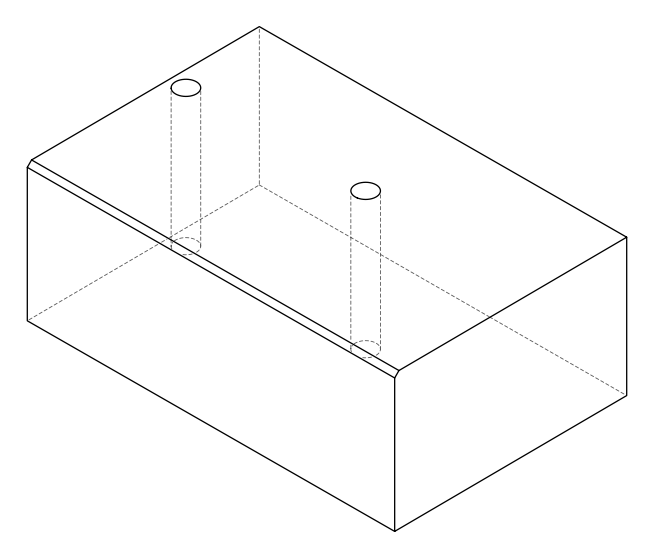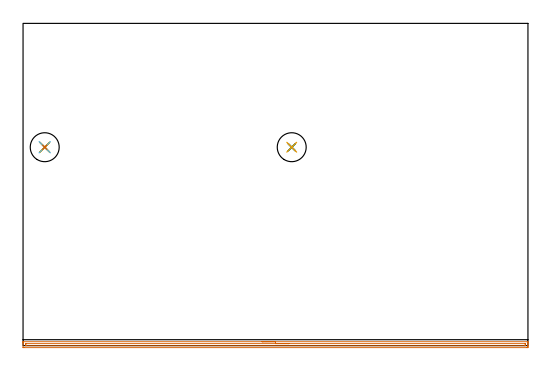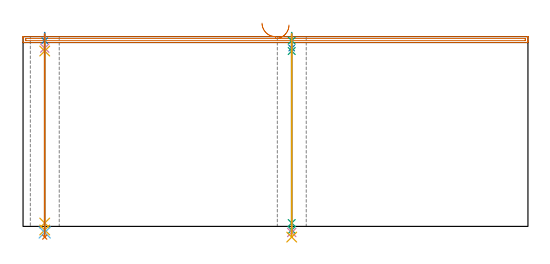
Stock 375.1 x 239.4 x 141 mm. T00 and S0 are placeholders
(PLAN: 11 operations, 9 tool changes, 10 min)
(1 AREA_MILL | FG_CHAMFER_SURFACE | UGT0205_001 | 6.17 min | 3633 mm3)
(2 SPOT_DRILL | STEP1HOLE | NXT0321_9005460120000 | 0.05 min | 183 mm3)
(3 SPOT_DRILL_1 | STEP1HOLE_1 | NXT0321_9005460120000 | 0.05 min | 181 mm3)
(4 DRILL_BLIND_HOLE_INTO_CENTER | STEP1HOLE | UGT0301_180 | 0.04 min | 128 mm3)
(5 GUN_DRILL_THROUGH_HOLE | STEP1HOLE | UGT0307_001 | 0.63 min | 2584 mm3)
(6 SPADE_DRILL_TO_ENLARGE_THROUGH_HOLE | STEP1HOLE | UGT0306_004 | 0.59 min | 17256 mm3)
(7 DRILL_TO_ENLARGE_THROUGH_HOLE | STEP1HOLE | UGT0301_052 | 0.61 min | 30985 mm3)
(8 DRILL_BLIND_HOLE_INTO_CENTER_1 | STEP1HOLE_1 | UGT0301_180 | 0.04 min | 126 mm3)
(9 GUN_DRILL_THROUGH_HOLE_1 | STEP1HOLE_1 | UGT0307_001 | 0.63 min | 2576 mm3)
(10 SPADE_DRILL_TO_ENLARGE_THROUGH_HOLE_1 | STEP1HOLE_1 | UGT0306_004 | 0.59 min | 17244 mm3)
(11 DRILL_TO_ENLARGE_THROUGH_HOLE_1 | STEP1HOLE_1 | UGT0301_052 | 0.61 min | 31011 mm3)
(TOOL UGT0205_001 | Chamfer Mill 20 x 3 x 45 deg. | D20 FL50 Z2)
(TOOL NXT0321_9005460120000 | NC Spot Drill, 142deg, 12mm, Carbide, Uncoated | D12 PA142 FL30 Z2)
(TOOL UGT0301_180 | Twist Drill 5.7 mm | D5.7 PA118 FL55 Z2)
(TOOL UGT0307_001 | Gun Drill 5 mm | D5 PA130 FL24 Z1)
(TOOL UGT0306_004 | Spade Drill 13.5mm | D13.5 PA132 FL10 Z2)
(TOOL UGT0301_052 | Twist Drill 21.5 mm | D21.5 PA118 FL150 Z2)
(OP 1 AREA_MILL)
G17 G21 G94 G90
T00 M6
G54
G17 G0 G90 X177.55 Y2.9 S1061 M3
G43 Z151. H0
G94 G1 X177.588 Z150.128 F250.
X177.702 Z149.263
X177.891 Z148.412
X178.153 Z147.58
X178.487 Z146.774
X178.89 Z146.
X179.358 Z145.264
X179.89 Z144.572
X180.479 Z143.929
X181.122 Z143.339
X181.814 Z142.808
X182.55 Z142.34
X183.324 Z141.937
X184.13 Z141.603
X184.962 Z141.341
X185.814 Z141.152
X186.678 Z141.038
X187.55 Z141.
X374.915
X375.096 Y2.901 Z140.992
X375.097 Y2.9 Z140.991
X375.1 Y2.537 Z140.637
Y2.308 Z140.408
Y1.581 Z139.676
Y0.336 Z138.433
Y-0.181 Z137.914
Y-0.803 Z137.293
X375.097 Y-1.061 Z137.034
X375.09 Y-1.491 Z136.605
X374.909 Y-1.496 Z136.602
X374.468 Y-1.5 Z136.6
X0.632
X0.191 Y-1.496 Z136.602
X0.01 Y-1.491 Z136.605
X0. Y-1.061 Z137.034
Y1.581 Z139.676
Y2.308 Z140.408
Y2.537 Z140.637
X0.003 Y2.9 Z140.991
X0.004 Y2.901 Z140.992
X0.185 Y2.9 Z141.
X187.55
Y1.486 Z139.586
X372.776 Y1.485 Z139.585
X373.055 Y1.48 Z139.58
X373.084 Y1.479 Z139.579
X373.09 Y1.462 Z139.562
X373.096 Y1.426 Z139.526
X373.098 Y1.391 Z139.491
X373.1 Y1.167 Z139.267
X373.097 Y0.7 Z138.8
X373.091 Y0.295 Z138.395
X373.069 Y-0.079 Z138.021
X372.679 Y-0.084 Z138.016
X372.582 Y-0.085 Z138.015
X2.324
X2.045 Y-0.08 Z138.02
X2.016 Y-0.079 Z138.021
X2.01 Y-0.062 Z138.038
X2.004 Y-0.026 Z138.074
X2.002 Y0.009 Z138.109
X2. Y0.233 Z138.333
X2.003 Y0.7 Z138.8
X2.01 Y1.105 Z139.205
X2.031 Y1.479 Z139.579
X2.421 Y1.484 Z139.584
X2.518 Y1.485 Z139.585
X187.55 Y1.486 Z139.586
X188.422 Z139.624
X189.286 Z139.738
X190.138 Z139.926
X190.97 Z140.189
X191.776 Z140.523
X192.55 Z140.925
X193.286 Z141.394
X193.978 Z141.925
X194.621 Z142.515
X195.21 Z143.158
X195.742 Z143.85
X196.21 Z144.586
X196.613 Z145.36
X196.947 Z146.165
X197.209 Z146.998
X197.398 Z147.849
X197.512 Z148.714
X197.55 Z149.586
G0 Z151.
M5
M2
(OP 2 SPOT_DRILL)
G17 G21 G94 G90
T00 M6
G54
G17 G0 G90 X16.1 Y147.4 S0 M3
G43 Z151. H0
G94 G81 G98 Z138. F250. R144.
G80
M5
M2
(OP 3 SPOT_DRILL_1)
G17 G21 G94 G90
T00 M6
G54
G17 G0 G90 X199.6 Y147.4 S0 M3
G43 Z151. H0
G94 G81 G98 Z138. F250. R144.
G80
M5
M2
(OP 4 DRILL_BLIND_HOLE_INTO_CENTER)
G17 G21 G94 G90
T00 M6
G54
G17 G0 G90 X16.1 Y147.4 S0 M3
G43 Z151. H0
G94 G81 G98 Z132.45 F250. R143.
G80
M5
M2
(OP 5 GUN_DRILL_THROUGH_HOLE)
G17 G21 G94 G90
T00 M6
G54
G17 G0 G90 X16.1 Y147.4 M8
G43 Z151. H0
Z139.112
S716 M3
G94 G1 Z130.286 F125. M26
G4 X.084
Z2.5 F250.
G4 X.084
Z-2.666 F125.
G4 X.084
M5
M9
G0 Z139.112
Z151.
M2
(OP 6 SPADE_DRILL_TO_ENLARGE_THROUGH_HOLE)
G17 G21 G94 G90
T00 M6
G54
G17 G0 G90 X16.1 Y147.4 S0 M3
G43 Z151. H0
G94 G73 G98 Z-4.505 F250. Q13.228 R143.
G80
M5
M2
(OP 7 DRILL_TO_ENLARGE_THROUGH_HOLE)
G17 G21 G94 G90
T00 M6
G54
G17 G0 G90 X16.1 Y147.4 S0 M3
G43 Z151. H0
G94 G73 G98 Z-7.959 F250. Q21.28 R143.
G80
M5
M2
(OP 8 DRILL_BLIND_HOLE_INTO_CENTER_1)
G17 G21 G94 G90
T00 M6
G54
G17 G0 G90 X199.6 Y147.4 S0 M3
G43 Z151. H0
G94 G81 G98 Z132.45 F250. R143.
G80
M5
M2
(OP 9 GUN_DRILL_THROUGH_HOLE_1)
G17 G21 G94 G90
T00 M6
G54
G17 G0 G90 X199.6 Y147.4 M8
G43 Z151. H0
Z139.112
S716 M3
G94 G1 Z130.286 F125. M26
G4 X.084
Z2.5 F250.
G4 X.084
Z-2.666 F125.
G4 X.084
M5
M9
G0 Z139.112
Z151.
M2
(OP 10 SPADE_DRILL_TO_ENLARGE_THROUGH_HOLE_1)
G17 G21 G94 G90
T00 M6
G54
G17 G0 G90 X199.6 Y147.4 S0 M3
G43 Z151. H0
G94 G73 G98 Z-4.505 F250. Q13.228 R143.
G80
M5
M2
(OP 11 DRILL_TO_ENLARGE_THROUGH_HOLE_1)
G17 G21 G94 G90
T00 M6
G54
G17 G0 G90 X199.6 Y147.4 S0 M3
G43 Z151. H0
G94 G73 G98 Z-7.959 F250. Q21.28 R143.
G80
M5
M2
